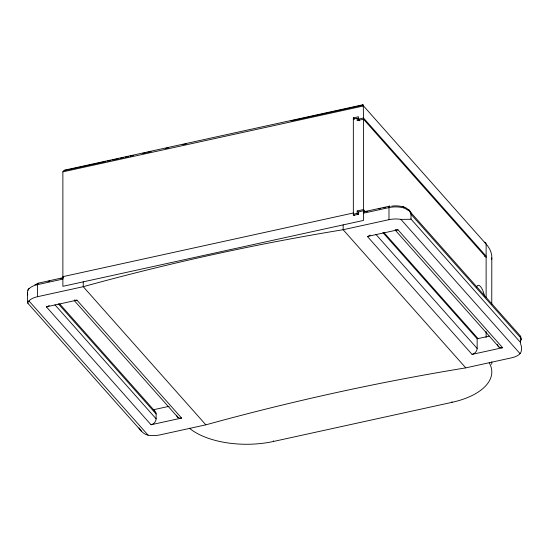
<?xml version="1.0" encoding="UTF-8"?>
<svg xmlns="http://www.w3.org/2000/svg" width="549" height="549" viewBox="0 0 549 549"><rect width="100%" height="100%" fill="white"/><g stroke="black" fill="none" stroke-linecap="round" stroke-linejoin="round"><path stroke-width="0.82" d="M491.76 304.4L491.801 257.879M27.45 302.712L27.45 292.459L27.882 290.38A2.786 2.354 25 0 1 29.351 288.403M359.568 120.423L358.428 119.147L358.428 116.731L353.336 117.85L353.336 215.414L358.428 214.295L358.428 211.88L363.52 210.761L363.52 220.423L62.874 286.324L62.874 171.803L63.979 170.341L66.539 170.149M27.457 302.677L28.5 301.38M521.406 339.33C520.239 332.481 519.807 343.564 521.303 345.966C521.722 348.533 521.783 351.525 520.061 353.659A16.696 8.297 0 0 1 511.593 357.824L465.758 367.871A2399.302 1904.975 -41.6 0 0 205.848 424.837L160.013 434.883A16.696 8.297 0 0 1 148.113 435.185C144.092 434.451 140.976 431.288 139.014 427.87M28.562 301.312L28.939 300.9A16.696 8.297 0 0 1 37.407 296.734L83.242 286.688A2399.302 1904.975 -41.6 0 1 343.152 229.722L388.987 219.675A16.696 8.297 0 0 1 400.887 219.374L409.451 219.277M362.299 105.127L362.875 104.756M520.178 336.311L520.74 336.448L520.129 337.223L411.002 214.254C409.863 210.72 406.967 207.522 403.213 206.836M362.793 104.777L64.748 170.108M67.376 169.964L105.895 161.523M107.57 161.152L110.919 160.418M112.593 160.054L118.454 158.771M120.128 158.4L123.477 157.666M125.151 157.302L128.5 156.568M130.175 156.197L133.524 155.463M142.733 153.446L146.082 152.711M147.756 152.347L151.105 151.613M165.338 148.491L168.687 147.756M182.92 144.634L186.269 143.907M290.929 120.965L362.1 105.36M62.874 171.858L363.52 105.957L486.126 244.106A66.793 33.194 0 0 1 491.678 259.547M353.336 119.058L357.159 118.22L359.43 120.773M358.428 119.147L363.52 118.028L486.126 256.177L484.671 256.5M486.126 257.385L363.52 119.236L357.159 120.629L357.159 118.22M358.291 214.645L357.159 213.369L357.159 210.953L363.52 209.56L365.229 211.475M353.336 212.998L62.874 276.662L63.437 277.3M38.121 283.215L63.382 277.629A2.786 0.974 77.6 0 0 62.874 279.077L37.407 284.663A16.696 8.297 0 0 0 27.882 290.38M389.694 206.149L364.028 211.729M357.159 213.369L353.336 214.206L354.476 215.483M48.079 281.417L49.671 281.067M60.815 278.624L62.408 278.281M366.238 211.681L367.83 211.331M378.968 208.888L380.56 208.545M383.744 207.845L385.336 207.495M46.39 306.857L76.949 300.159L181.589 418.064L151.03 424.761L46.39 306.857A5.565 4.419 -41.6 0 0 49.184 305.464M367.411 236.495L397.97 229.798L502.61 347.702L472.051 354.393L367.411 236.495A5.565 4.419 -41.6 0 0 370.204 235.096M153.212 409.794L169.161 406.301M382.859 232.556L477.143 338.788L489.365 336.112M189.391 428.22A66.793 33.194 0 0 0 273.539 441.451L451.971 402.342A66.793 33.194 0 0 0 489.228 362.827M409.931 219.223L411.002 219.085L520.129 342.054M28.28 302.904L27.567 302.87M402.376 206.698L402.005 206.602A13.91 6.911 0 0 0 391.588 206.17M407.9 210.246L405.217 208.448A11.261 10.136 -56.2 0 0 404.887 208.291L404.586 208.181A9.889 8.949 -73.1 0 0 403.906 207.947A16.696 8.297 0 0 0 388.987 207.597L363.52 213.177A2.786 0.974 77.6 0 1 364.646 212.031L363.52 210.761M363.253 104.886L363.52 118.028M520.726 336.379L408.332 209.725M27.471 302.801L141.409 431.185M353.336 117.85L354.462 119.112M400.887 219.374L520.061 353.659M395.506 230.45L499.007 347.071M383.957 232.584L478.179 338.754M357.159 210.953L358.861 212.868M375.921 234.396L477.143 348.45A5.565 4.419 -41.6 0 1 472.051 354.393M465.758 367.871L343.152 229.722L343.152 224.891M205.848 424.837L83.242 286.688L83.242 281.857M74.486 300.818L177.986 417.439M59.663 303.885L154.633 410.899M58.311 303.775L156.122 413.987L156.122 418.818A5.565 4.419 -41.6 0 1 151.03 424.761M54.9 304.757L156.122 418.818M28.939 300.9L148.113 435.185M27.718 294.909L27.45 292.699M486.126 297.434L486.126 244.106A2.786 2.21 -41.6 0 0 484.52 242.212M486.126 331.521L486.126 337.484M477.143 338.788L477.143 348.45M451.971 401.738L451.971 402.342M411.002 214.254L411.002 219.085M388.987 219.675L388.987 207.597A2.786 0.974 77.6 0 1 390.106 206.451M363.52 119.236L363.52 209.56M273.539 440.847L273.539 441.451M37.407 296.734L37.407 284.663A2.786 0.974 77.6 0 1 38.533 283.51A13.91 6.911 0 0 0 34.889 284.677M476.498 287.353A11.131 3.898 77.6 0 1 480.567 286.626A11.131 3.898 77.6 0 1 484.575 296.666M408.854 209.581A17.993 15.269 -17.8 0 1 411.448 214.11M502.61 347.702A5.565 4.419 -41.6 0 1 497.531 344.415M397.97 229.798A5.565 4.419 -41.6 0 1 395.184 229.619M153.37 410.302A5.565 4.419 -41.6 0 1 156.122 413.987M181.589 418.064A5.565 4.419 -41.6 0 1 176.579 415.209M76.949 300.159A5.565 4.419 -41.6 0 1 74.163 299.987M402.541 206.747A2.786 1.18 -74.4 0 1 403.906 207.954M521.118 340.03A16.696 8.297 0 0 1 520.857 340.517M521.667 339.076A11.2 2.024 -46.8 0 1 521.619 339.268M491.801 361.866A66.793 33.194 0 0 1 491.678 364.358"/></g></svg>
